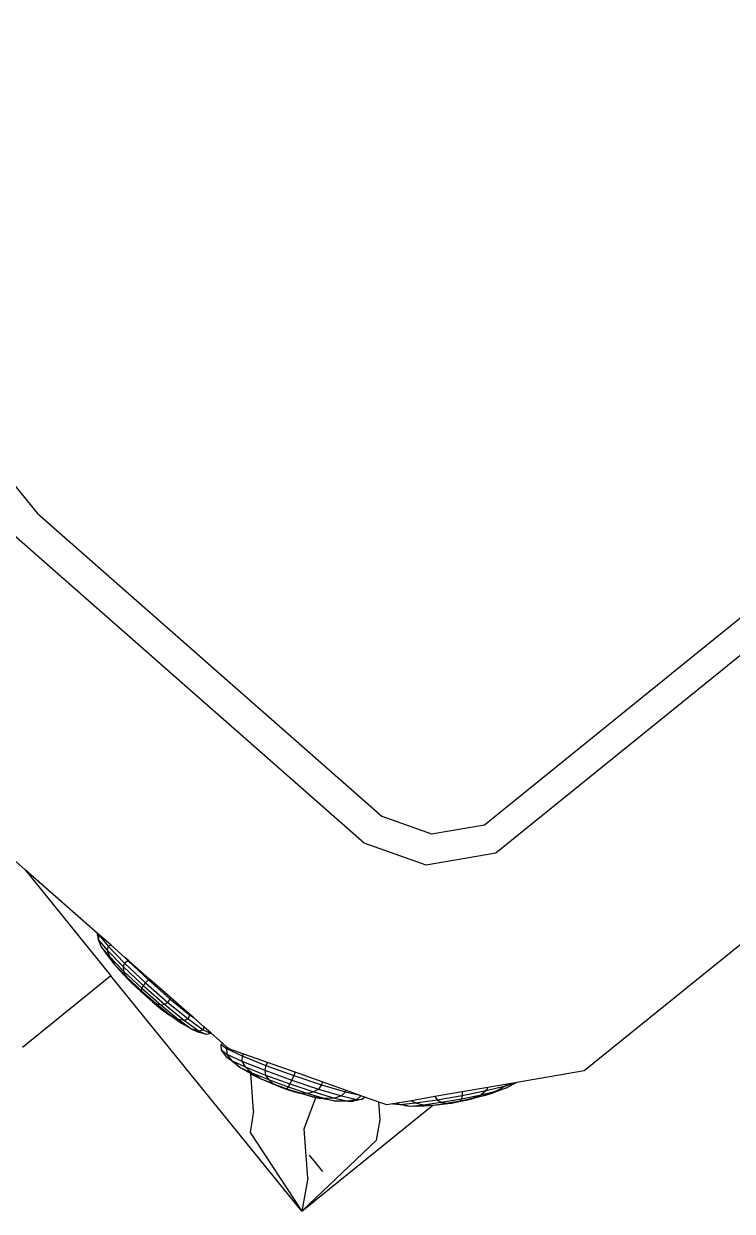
# Model space of a CAD drawing. Header units: inches. Extents: x -625442 to 34963, y -27993 to 66986.
# Drawn here: x -456475.56 to -456460.17, y 27907.34 to 27933.14 of the extents above; entities that cross this region are included whole.
import ezdxf

# ---------------------------------------------------------------- set-up
doc = ezdxf.new("R2010")
doc.units = ezdxf.units.IN
doc.header["$LTSCALE"] = 0.5
doc.header["$MEASUREMENT"] = 0
doc.layers.add('P-FURNITURE', color=201, linetype='Continuous')

# ---------------------------------------------------------------- blocks, each defined once
blk = doc.blocks.new('John Deere pl')
for p, q in [((5.3161, 3.1029), (6.2075, 3.1029)), ((6.2075, 3.1029), (6.2592, 3.074)), ((6.2592, 3.074), (6.2689, 3.072)), ((6.2592, 3.074), (6.2601, 3.0735)), ((6.2687, 3.0701), (6.2601, 3.0735)), ((6.2601, 3.0735), (6.2666, 3.0699)), ((6.2666, 3.0699), (6.2687, 3.0701)), ((6.2666, 3.0699), (6.2813, 3.0616)), ((6.2687, 3.0701), (6.2772, 3.0688)), ((6.2843, 3.0627), (6.2687, 3.0701)), ((6.2689, 3.072), (6.2814, 3.0678)), ((6.2772, 3.0688), (6.2689, 3.072)), ((6.2772, 3.0688), (6.2872, 3.0655)), ((6.2899, 3.0627), (6.2772, 3.0688)), ((6.2813, 3.0616), (6.2843, 3.0627)), ((6.2872, 3.0655), (6.2814, 3.0678)), ((6.2843, 3.0627), (6.2899, 3.0627)), ((6.3031, 3.0529), (6.2843, 3.0627)), ((6.2872, 3.0655), (6.2982, 3.0606)), ((6.2963, 3.0612), (6.2872, 3.0655)), ((6.2899, 3.0627), (6.2963, 3.0612)), ((6.3053, 3.0547), (6.2899, 3.0627)), ((6.2813, 3.0616), (6.3011, 3.0506)), ((6.2963, 3.0612), (6.3029, 3.0583)), ((6.3071, 3.0556), (6.2963, 3.0612)), ((6.3029, 3.0583), (6.2982, 3.0606)), ((6.3011, 3.0506), (6.3031, 3.0529)), ((6.3085, 3.0554), (6.3029, 3.0583)), ((6.3031, 3.0529), (6.3053, 3.0547)), ((6.3221, 3.0423), (6.3031, 3.0529)), ((6.3053, 3.0547), (6.3071, 3.0556)), ((6.3208, 3.0461), (6.3053, 3.0547)), ((6.3181, 3.0495), (6.3071, 3.0556)), ((6.3071, 3.0556), (6.3085, 3.0554)), ((6.3142, 3.0523), (6.3085, 3.0554)), ((6.3191, 3.0493), (6.3142, 3.0523)), ((6.3181, 3.0495), (6.3142, 3.0523)), ((6.3011, 3.0506), (6.322, 3.0389)), ((6.3276, 3.0438), (6.3181, 3.0495)), ((6.3208, 3.0461), (6.3181, 3.0495)), ((6.3276, 3.0438), (6.3191, 3.0493)), ((6.3342, 3.0381), (6.3208, 3.0461)), ((6.3221, 3.0423), (6.3208, 3.0461)), ((6.322, 3.0389), (6.3221, 3.0423)), ((6.3385, 3.0325), (6.3221, 3.0423)), ((6.3342, 3.0381), (6.3276, 3.0438)), ((6.328, 3.0435), (6.3276, 3.0438)), ((6.367, 3.0435), (6.328, 3.0435)), ((6.3341, 3.0395), (6.328, 3.0435)), ((6.4739, 3.0435), (6.367, 3.0435)), ((6.3851, 3.0364), (6.4739, 3.0435)), ((6.4518, 3.0247), (6.4739, 3.0435)), ((6.4656, 2.9625), (6.4739, 3.0435)), ((6.4739, 3.0435), (6.4739, 2.7813)), ((6.322, 3.0389), (6.3398, 3.029)), ((6.3434, 3.032), (6.3341, 3.0395)), ((6.3385, 3.0325), (6.3342, 3.0381)), ((6.3434, 3.032), (6.3342, 3.0381)), ((6.3498, 3.025), (6.3385, 3.0325)), ((6.3398, 3.029), (6.3385, 3.0325)), ((6.3471, 3.0286), (6.3434, 3.032)), ((6.3448, 3.0305), (6.3434, 3.032)), ((6.3851, 3.0364), (6.3714, 3.0247)), ((6.3398, 3.029), (6.351, 3.0227)), ((6.3448, 3.0305), (6.3471, 3.0286)), ((6.3465, 3.0286), (6.3448, 3.0305)), ((6.3465, 3.0286), (6.3471, 3.0286)), ((6.3498, 3.025), (6.3465, 3.0286)), ((6.3471, 3.0286), (6.3543, 3.0209)), ((6.351, 3.0227), (6.3498, 3.025)), ((6.3543, 3.0209), (6.3498, 3.025)), ((6.351, 3.0227), (6.3543, 3.0209)), ((6.3714, 3.0247), (6.3626, 3.012)), ((6.4518, 3.0247), (6.4275, 2.9894)), ((6.4384, 3.0097), (6.4384, 3.028)), ((6.3543, 3.0209), (6.3543, 3.0209)), ((6.3543, 3.0209), (6.3587, 3.0184)), ((6.3587, 3.0184), (6.3626, 3.012)), ((6.3626, 3.012), (6.3693, 3.0011)), ((6.3693, 3.0011), (6.3721, 3.0012)), ((6.3693, 3.0011), (6.3712, 2.9981)), ((6.3721, 3.0012), (6.3793, 2.9974)), ((6.3759, 2.9983), (6.3721, 3.0012)), ((6.3712, 2.9981), (6.3759, 2.9983)), ((6.3712, 2.9981), (6.3723, 2.9961)), ((6.3795, 2.9869), (6.3723, 2.9961)), ((6.3723, 2.9961), (6.3786, 2.9859)), ((6.3759, 2.9983), (6.3827, 2.9949)), ((6.3843, 2.9876), (6.3759, 2.9983)), ((6.3827, 2.9949), (6.3793, 2.9974)), ((6.3827, 2.9949), (6.3909, 2.988)), ((6.3903, 2.9852), (6.3827, 2.9949)), ((6.3786, 2.9859), (6.3795, 2.9869)), ((6.3786, 2.9859), (6.3897, 2.9677)), ((6.3795, 2.9869), (6.3843, 2.9876)), ((6.3917, 2.9693), (6.3795, 2.9869)), ((6.3843, 2.9876), (6.3903, 2.9852)), ((6.396, 2.9705), (6.3843, 2.9876)), ((6.3903, 2.9852), (6.397, 2.9801)), ((6.4008, 2.9699), (6.3903, 2.9852)), ((6.3909, 2.988), (6.3998, 2.9781)), ((6.397, 2.9801), (6.3909, 2.988)), ((6.397, 2.9801), (6.4041, 2.9725)), ((6.4056, 2.9676), (6.397, 2.9801)), ((6.4275, 2.9894), (6.4025, 2.9746)), ((6.3917, 2.9693), (6.396, 2.9705)), ((6.396, 2.9705), (6.4008, 2.9699)), ((6.4092, 2.9498), (6.396, 2.9705)), ((6.4025, 2.9746), (6.3998, 2.9781)), ((6.4008, 2.9699), (6.4056, 2.9676)), ((6.4126, 2.9514), (6.4008, 2.9699)), ((6.4041, 2.9725), (6.4025, 2.9746)), ((6.4041, 2.9725), (6.4111, 2.963)), ((6.4102, 2.9637), (6.4041, 2.9725)), ((6.3897, 2.9677), (6.3917, 2.9693)), ((6.3897, 2.9677), (6.4027, 2.9464)), ((6.4054, 2.9479), (6.3917, 2.9693)), ((6.4056, 2.9676), (6.4102, 2.9637)), ((6.4153, 2.9524), (6.4056, 2.9676)), ((6.4102, 2.9637), (6.4143, 2.9585)), ((6.4171, 2.953), (6.4102, 2.9637)), ((6.4143, 2.9585), (6.4111, 2.963)), ((6.4518, 2.9501), (6.4656, 2.9625)), ((6.4054, 2.9479), (6.4092, 2.9498)), ((6.4092, 2.9498), (6.4126, 2.9514)), ((6.422, 2.9285), (6.4092, 2.9498)), ((6.4126, 2.9514), (6.4153, 2.9524)), ((6.4241, 2.9323), (6.4126, 2.9514)), ((6.4178, 2.9529), (6.4143, 2.9585)), ((6.4153, 2.9524), (6.4171, 2.953)), ((6.4246, 2.9369), (6.4153, 2.9524)), ((6.4171, 2.953), (6.4178, 2.9529)), ((6.4237, 2.942), (6.4171, 2.953)), ((6.4212, 2.9472), (6.4178, 2.9529)), ((6.4518, 2.9501), (6.4332, 2.9232)), ((6.4027, 2.9464), (6.4054, 2.9479)), ((6.4027, 2.9464), (6.4159, 2.925)), ((6.4186, 2.9259), (6.4054, 2.9479)), ((6.4237, 2.942), (6.4212, 2.9472)), ((6.424, 2.9422), (6.4212, 2.9472)), ((6.4246, 2.9369), (6.4237, 2.942)), ((6.429, 2.9324), (6.4237, 2.942)), ((6.429, 2.9324), (6.424, 2.9422)), ((6.422, 2.9285), (6.4241, 2.9323)), ((6.4241, 2.9323), (6.4246, 2.9369)), ((6.4333, 2.9157), (6.4241, 2.9323)), ((6.4322, 2.9233), (6.4246, 2.9369)), ((6.4322, 2.9233), (6.429, 2.9324)), ((6.4323, 2.9256), (6.429, 2.9324)), ((6.4159, 2.925), (6.4186, 2.9259)), ((6.4159, 2.925), (6.4273, 2.9063)), ((6.4186, 2.9259), (6.422, 2.9285)), ((6.4293, 2.9067), (6.4186, 2.9259)), ((6.4323, 2.91), (6.422, 2.9285)), ((6.4333, 2.9157), (6.4322, 2.9233)), ((6.4368, 2.9138), (6.4322, 2.9233)), ((6.4332, 2.9232), (6.4323, 2.9256)), ((6.4368, 2.9138), (6.4332, 2.9232)), ((5.0316, 2.9084), (6.1484, 2.9084)), ((6.1484, 2.9084), (6.2017, 2.8786)), ((6.4293, 2.9067), (6.4323, 2.91)), ((6.4323, 2.91), (6.4333, 2.9157)), ((6.4387, 2.897), (6.4323, 2.91)), ((6.439, 2.904), (6.4333, 2.9157)), ((6.4378, 2.9098), (6.4368, 2.9138)), ((6.4376, 2.9105), (6.4368, 2.9138)), ((6.4376, 2.9105), (6.4378, 2.9098)), ((6.4377, 2.9099), (6.4376, 2.9105)), ((6.4377, 2.9099), (6.4378, 2.9098)), ((6.439, 2.904), (6.4377, 2.9099)), ((6.4378, 2.9098), (6.4402, 2.8991)), ((6.4273, 2.9063), (6.4293, 2.9067)), ((6.4273, 2.9063), (6.4344, 2.8947)), ((6.4358, 2.8932), (6.4293, 2.9067)), ((6.4387, 2.897), (6.439, 2.904)), ((6.4402, 2.8991), (6.439, 2.904)), ((6.4402, 2.8991), (6.44, 2.8915)), ((6.4344, 2.8947), (6.4347, 2.8931)), ((6.4347, 2.8931), (6.4358, 2.8932)), ((6.4347, 2.8931), (6.4356, 2.8875)), ((6.4372, 2.8875), (6.4356, 2.8875)), ((6.4356, 2.8875), (6.4378, 2.8745)), ((6.4358, 2.8932), (6.4387, 2.897)), ((6.4372, 2.8875), (6.4358, 2.8932)), ((6.44, 2.8915), (6.4372, 2.8875)), ((6.44, 2.8915), (6.4387, 2.897)), ((6.1406, 2.883), (5.0393, 2.883)), ((6.1811, 2.8604), (6.1406, 2.883)), ((6.2017, 2.8786), (6.2315, 2.8299)), ((6.4378, 2.8745), (6.4381, 2.8747)), ((6.4378, 2.8745), (6.4392, 2.8663)), ((6.4381, 2.8747), (6.4417, 2.8729)), ((6.4413, 2.868), (6.4381, 2.8747)), ((6.4392, 2.8663), (6.4413, 2.868)), ((6.4413, 2.868), (6.4448, 2.8665)), ((6.4455, 2.8524), (6.4413, 2.868)), ((6.4417, 2.8729), (6.4458, 2.8668)), ((6.4448, 2.8665), (6.4417, 2.8729)), ((6.205, 2.8214), (6.1811, 2.8604)), ((6.4392, 2.8663), (6.4413, 2.8539)), ((6.4448, 2.8665), (6.4486, 2.8611)), ((6.4489, 2.8514), (6.4448, 2.8665)), ((6.4486, 2.8611), (6.4458, 2.8668)), ((6.4486, 2.8611), (6.4523, 2.8521)), ((6.4522, 2.8475), (6.4486, 2.8611)), ((6.4423, 2.8504), (6.4413, 2.8539)), ((6.4413, 2.8539), (6.442, 2.85)), ((6.442, 2.85), (6.4423, 2.8504)), ((6.442, 2.85), (6.4457, 2.8282)), ((6.4423, 2.8504), (6.4455, 2.8524)), ((6.4468, 2.829), (6.4423, 2.8504)), ((6.4455, 2.8524), (6.4489, 2.8514)), ((6.4501, 2.8302), (6.4455, 2.8524)), ((6.4489, 2.8514), (6.4522, 2.8475)), ((6.4534, 2.83), (6.4489, 2.8514)), ((6.4522, 2.8475), (6.4553, 2.8411)), ((6.4562, 2.8283), (6.4522, 2.8475)), ((6.4523, 2.8521), (6.4557, 2.8403)), ((6.4553, 2.8411), (6.4523, 2.8521)), ((6.4553, 2.8411), (6.4578, 2.8325)), ((6.4586, 2.8254), (6.4553, 2.8411)), ((6.4578, 2.8325), (6.4557, 2.8403)), ((6.2315, 2.8299), (6.2993, 2.4321)), ((6.4457, 2.8282), (6.4468, 2.829)), ((6.4457, 2.8282), (6.4498, 2.8045)), ((6.4468, 2.829), (6.4501, 2.8302)), ((6.4509, 2.8045), (6.4468, 2.829)), ((6.4501, 2.8302), (6.4534, 2.83)), ((6.4544, 2.8049), (6.4501, 2.8302)), ((6.4534, 2.83), (6.4562, 2.8283)), ((6.4575, 2.8055), (6.4534, 2.83)), ((6.4562, 2.8283), (6.4586, 2.8254)), ((6.46, 2.8064), (6.4562, 2.8283)), ((6.4601, 2.8214), (6.4578, 2.8325)), ((6.2717, 2.4301), (6.205, 2.8214)), ((6.4586, 2.8254), (6.4601, 2.8214)), ((6.4616, 2.8075), (6.4586, 2.8254)), ((6.4623, 2.8087), (6.4601, 2.8214)), ((6.4544, 2.8049), (6.4575, 2.8055)), ((6.4575, 2.8055), (6.46, 2.8064)), ((6.4608, 2.7817), (6.4575, 2.8055)), ((6.46, 2.8064), (6.4616, 2.8075)), ((6.4629, 2.785), (6.46, 2.8064)), ((6.4616, 2.8075), (6.4623, 2.8087)), ((6.464, 2.79), (6.4616, 2.8075)), ((6.464, 2.7964), (6.4623, 2.8087)), ((6.4498, 2.8045), (6.4509, 2.8045)), ((6.4498, 2.8045), (6.4538, 2.7809)), ((6.4509, 2.8045), (6.4544, 2.8049)), ((6.4542, 2.7807), (6.4509, 2.8045)), ((6.4578, 2.7802), (6.4544, 2.8049)), ((6.4649, 2.7863), (6.464, 2.7964)), ((6.464, 2.7937), (6.464, 2.7964)), ((6.4608, 2.7817), (6.4629, 2.785)), ((6.4629, 2.785), (6.464, 2.79)), ((6.4645, 2.7675), (6.4629, 2.785)), ((6.4649, 2.7863), (6.464, 2.7937)), ((6.464, 2.79), (6.464, 2.7937)), ((6.4643, 2.7859), (6.464, 2.79)), ((6.465, 2.7799), (6.4643, 2.7859)), ((6.4649, 2.7798), (6.4643, 2.7859)), ((6.465, 2.7799), (6.4649, 2.7863)), ((6.4653, 2.7757), (6.4649, 2.7863)), ((6.4538, 2.7809), (6.4542, 2.7807)), ((6.4538, 2.7809), (6.4545, 2.7766)), ((6.4542, 2.7807), (6.4578, 2.7802)), ((6.4545, 2.7766), (6.4542, 2.7807)), ((6.4545, 2.7766), (6.4572, 2.7608)), ((6.4578, 2.7802), (6.4608, 2.7817)), ((6.4596, 2.76), (6.4578, 2.7802)), ((6.4626, 2.7621), (6.4608, 2.7817)), ((6.4649, 2.7798), (6.465, 2.7799)), ((6.465, 2.7789), (6.4649, 2.7798)), ((6.465, 2.7789), (6.465, 2.7799)), ((6.4653, 2.7757), (6.465, 2.7789)), ((6.4651, 2.7742), (6.4653, 2.7757)), ((6.4653, 2.7667), (6.4653, 2.7757)), ((6.4739, 2.7813), (6.5725, 2.7813)), ((6.4739, 2.6633), (6.4739, 2.7813)), ((6.4626, 2.7621), (6.4645, 2.7675)), ((6.4645, 2.7675), (6.4651, 2.7742)), ((6.4645, 2.7651), (6.4645, 2.7675)), ((6.4645, 2.7651), (6.4653, 2.7667)), ((6.4646, 2.7565), (6.4645, 2.7651)), ((6.4646, 2.7565), (6.4653, 2.7667)), ((6.4653, 2.7667), (6.4651, 2.7742)), ((6.4572, 2.7608), (6.4596, 2.76)), ((6.4572, 2.7608), (6.4595, 2.7474)), ((6.4596, 2.76), (6.4626, 2.7621)), ((6.4597, 2.7473), (6.4596, 2.76)), ((6.4627, 2.7499), (6.4626, 2.7621)), ((6.4627, 2.7499), (6.4646, 2.7565)), ((6.4595, 2.7474), (6.4597, 2.7473)), ((6.4595, 2.7474), (6.4596, 2.747)), ((6.4596, 2.747), (6.4597, 2.7473)), ((6.4596, 2.747), (6.4598, 2.7456)), ((6.4597, 2.7473), (6.4627, 2.7499)), ((6.461, 2.7467), (6.4598, 2.7456)), ((6.4598, 2.7456), (6.4739, 2.6633)), ((6.461, 2.7467), (6.4627, 2.7499)), ((6.4739, 2.6633), (6.5107, 2.4473)), ((6.2717, 1.9963), (6.2717, 2.4301))]:
    blk.add_line(p, q)

msp = doc.modelspace()

# ---------------------------------------------------------------- block references
at = {"layer": 'P-FURNITURE', "xscale": 25.10658779755309, "yscale": 25.10658779755309, "zscale": 25.10658779755309, "rotation": 219.0008979420502}
msp.add_blockref('John Deere pl', (-456391.29413, 28069.01563), dxfattribs=at)

doc.saveas('drawing.dxf')
